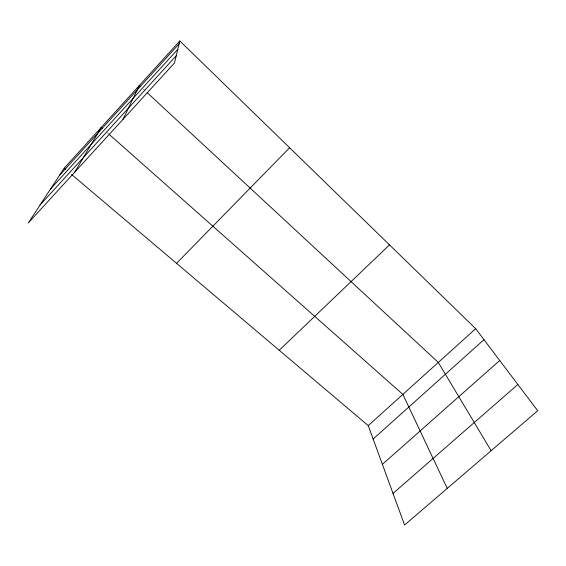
<?xml version="1.0" encoding="UTF-8"?>
<svg xmlns="http://www.w3.org/2000/svg" width="566" height="566" viewBox="0 0 566 566"><rect width="100%" height="100%" fill="white"/><g stroke="black" fill="none" stroke-linecap="round" stroke-linejoin="round"><path stroke-width="0.42" stroke-dasharray="2.83 2.12" d="M107.222 132.663L108.545 133.838M143.255 89.011L145.179 90.793"/><path stroke-width="0.85" d="M179.825 40.971L174.462 63.01L28.3 222.976L64.177 168.208L179.825 40.971L475.688 328.69L537.7 410.739L404.57 525.029L368.24 425.632L71.578 174.477M122.992 119.341L139.406 85.445L140.686 86.633M74.811 172.071L101.272 127.4L102.595 128.567M59.515 175.326L179.139 43.801M50.558 189.002L177.809 49.277M40.037 205.055L176.231 55.744M176.535 263.332L289.629 147.747M279.229 350.276L389.5 244.873M368.24 425.632L475.688 328.69M373.128 439.025L483.987 339.671M382.39 464.346L499.728 360.492M393.016 493.411L517.869 384.498M64.177 168.208L65.522 169.347M109.203 134.418L402.865 394.396L447.246 488.394M147.103 92.576L438.296 362.424L491.139 450.713"/></g></svg>
